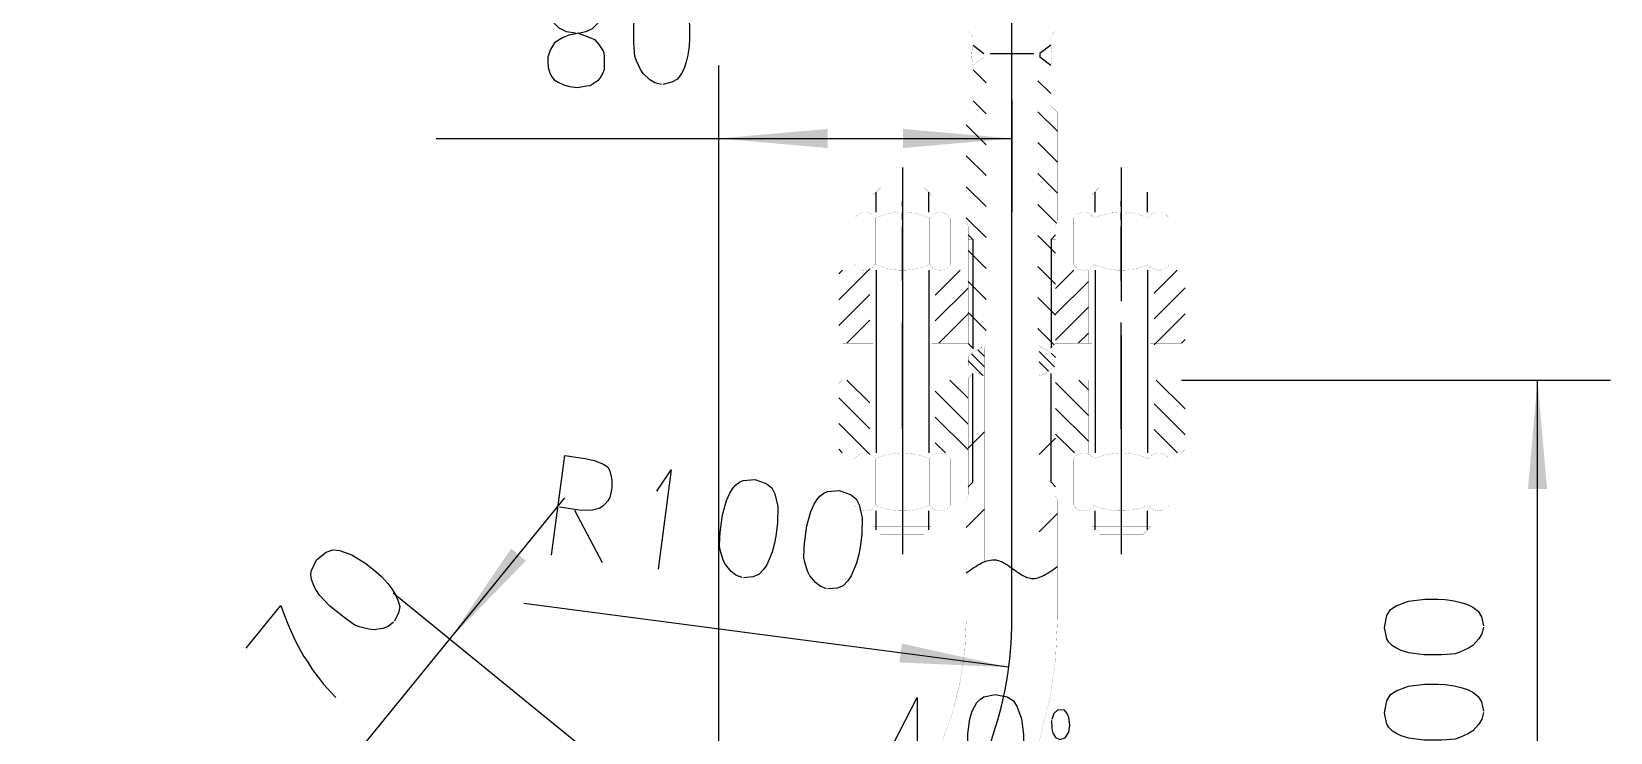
# Model space of a CAD drawing. Extents: x 0 to 8410, y 0 to 11890.
# Drawn here: x 4913.2 to 5346.2, y 2903.4 to 3095.5 of the extents above; entities that cross this region are included whole.
import ezdxf

# ---------------------------------------------------------------- set-up
doc = ezdxf.new("R2010")
doc.units = 0
doc.header["$MEASUREMENT"] = 0
doc.linetypes.add('中心线', pattern=[20.6, 15, -1.8, 2, -1.8])
for name, color, linetype in [('6', 7, 'Continuous'), ('7', 7, 'Continuous'), ('8', 7, 'Continuous'), ('9', 7, 'Continuous')]:
    doc.layers.add(name, color=color, linetype=linetype)

# ---------------------------------------------------------------- blocks, each defined once
blk = doc.blocks.new('BLKENT70')
at = {"layer": '6', "color": 1, "linetype": 'Continuous'}
for p, q in [((5228.54, 3000), (5346.2, 3000)), ((5326.2, 2800), (5326.2, 3000)), ((5307.08, 2800), (5346.2, 2800))]:
    blk.add_line(p, q, dxfattribs=at)
at = {"layer": '6', "color": 2, "linetype": 'Continuous'}
for p, q in [((5284.9, 2935.43), (5285.88, 2937.07)), ((5285.88, 2937.07), (5287.42, 2938.08)), ((5287.42, 2938.08), (5290.78, 2939.36)), ((5290.78, 2939.36), (5295.26, 2939.91)), ((5295.26, 2939.91), (5298.9, 2939.91)), ((5298.9, 2939.91), (5300.86, 2939.82)), ((5300.86, 2939.82), (5303.38, 2939.45)), ((5303.38, 2939.45), (5305.2, 2939)), ((5305.2, 2939), (5307.02, 2938.45)), ((5307.02, 2938.45), (5308.42, 2937.71)), ((5308.42, 2937.71), (5309.96, 2936.62)), ((5309.96, 2936.62), (5310.8, 2935.06)), ((5284.2, 2932.13), (5284.9, 2935.43)), ((5284.9, 2929.02), (5284.2, 2932.13)), ((5310.8, 2935.06), (5311.36, 2932.59)), ((5311.36, 2932.22), (5310.94, 2930.39)), ((5285.46, 2928.11), (5284.9, 2929.02)), ((5286.44, 2927.1), (5285.46, 2928.11)), ((5310.1, 2929.02), (5308.42, 2927.19)), ((5310.94, 2930.39), (5310.1, 2929.02)), ((5287.56, 2926.46), (5286.44, 2927.1)), ((5288.82, 2925.82), (5287.56, 2926.46)), ((5290.92, 2925.18), (5288.82, 2925.82)), ((5294.98, 2924.63), (5290.92, 2925.18)), ((5299.88, 2924.63), (5294.98, 2924.63)), ((5301.28, 2924.72), (5299.88, 2924.63)), ((5303.66, 2924.9), (5301.28, 2924.72)), ((5304.92, 2925.36), (5303.66, 2924.9)), ((5307.3, 2926.46), (5304.92, 2925.36)), ((5308.42, 2927.19), (5307.3, 2926.46)), ((5285.88, 2913.74), (5287.42, 2914.75)), ((5287.42, 2914.75), (5290.78, 2916.03)), ((5290.78, 2916.03), (5295.26, 2916.58)), ((5295.26, 2916.58), (5298.9, 2916.58)), ((5298.9, 2916.58), (5300.86, 2916.49)), ((5300.86, 2916.49), (5303.38, 2916.12)), ((5303.38, 2916.12), (5305.2, 2915.66)), ((5305.2, 2915.66), (5307.02, 2915.11)), ((5307.02, 2915.11), (5308.42, 2914.38)), ((5308.42, 2914.38), (5309.96, 2913.28)), ((5284.2, 2908.8), (5284.9, 2912.09)), ((5284.9, 2912.09), (5285.88, 2913.74)), ((5309.96, 2913.28), (5310.8, 2911.73)), ((5310.8, 2911.73), (5311.36, 2909.26)), ((5284.9, 2905.69), (5284.2, 2908.8)), ((5285.46, 2904.77), (5284.9, 2905.69)), ((5310.1, 2905.69), (5308.42, 2903.86)), ((5310.94, 2907.06), (5310.1, 2905.69)), ((5311.36, 2908.89), (5310.94, 2907.06)), ((5286.44, 2903.77), (5285.46, 2904.77)), ((5287.56, 2903.13), (5286.44, 2903.77)), ((5288.82, 2902.49), (5287.56, 2903.13)), ((5290.92, 2901.85), (5288.82, 2902.49)), ((5294.98, 2901.3), (5290.92, 2901.85)), ((5299.88, 2901.3), (5294.98, 2901.3)), ((5301.28, 2901.39), (5299.88, 2901.3)), ((5303.66, 2901.57), (5301.28, 2901.39)), ((5304.92, 2902.03), (5303.66, 2901.57)), ((5307.3, 2903.13), (5304.92, 2902.03)), ((5308.42, 2903.86), (5307.3, 2903.13)), ((5288.68, 2892.51), (5291.76, 2893.15)), ((5291.76, 2893.15), (5293.44, 2892.97)), ((5293.44, 2892.97), (5295.4, 2892.6)), ((5311.5, 2878.05), (5311.5, 2893.15)), ((5284.48, 2885.19), (5284.9, 2888.3)), ((5284.9, 2888.3), (5285.46, 2889.95)), ((5285.46, 2889.95), (5286.44, 2891.14)), ((5286.44, 2891.14), (5287.56, 2891.96)), ((5287.56, 2891.96), (5288.68, 2892.51)), ((5295.4, 2892.6), (5297.22, 2891.51)), ((5297.22, 2891.51), (5298.2, 2890.5)), ((5298.2, 2890.5), (5301.28, 2887.02)), ((5285.04, 2882.54), (5284.48, 2885.19)), ((5301.28, 2887.02), (5304.64, 2883.36)), ((5286.86, 2880.43), (5285.04, 2882.54)), ((5289.24, 2878.97), (5286.86, 2880.43)), ((5304.64, 2883.36), (5307.16, 2880.89)), ((5307.16, 2880.89), (5308.98, 2879.52)), ((5293.02, 2878.05), (5289.24, 2878.97)), ((5308.98, 2879.52), (5311.5, 2878.05))]:
    blk.add_line(p, q, dxfattribs=at)
at = {"layer": '6', "color": 1, "linetype": 'Continuous'}
for points in [[(5326.2, 3000), (5328.82, 2970.12), (5323.59, 2970.12)], [(5326.2, 2800), (5323.59, 2829.89), (5328.82, 2829.89)]]:
    blk.add_solid(points, dxfattribs=at)
blk = doc.blocks.new('BLKENT71')
at = {"layer": '6', "color": 2, "linetype": 'Continuous'}
for p, q in [((5055.8, 2951.98), (5059.39, 2979.32)), ((5059.39, 2979.32), (5065, 2978.44)), ((5065, 2978.44), (5067.43, 2977.98)), ((5067.43, 2977.98), (5070.06, 2976.93)), ((5070.06, 2976.93), (5071.24, 2976.07)), ((5071.24, 2976.07), (5071.69, 2975.31)), ((5071.69, 2975.31), (5072.07, 2973.99)), ((5084.68, 2969.51), (5088.59, 2975.35)), ((5088.59, 2975.35), (5085.02, 2948.14)), ((5072.07, 2973.99), (5072.35, 2972.54)), ((5072.35, 2972.54), (5072.34, 2970.42)), ((5105.44, 2970.17), (5106.22, 2971.2)), ((5106.22, 2971.2), (5107.35, 2972.04)), ((5107.35, 2972.04), (5108.33, 2972.48)), ((5108.33, 2972.48), (5111.5, 2972.76)), ((5111.5, 2972.76), (5114.68, 2971.64)), ((5114.68, 2971.64), (5116.19, 2970.46)), ((5071.24, 2966.89), (5070.47, 2966.01)), ((5071.73, 2967.82), (5071.24, 2966.89)), ((5072.07, 2969.04), (5071.73, 2967.82)), ((5072.34, 2970.42), (5072.07, 2969.04)), ((5102.66, 2963.05), (5103.74, 2967.01)), ((5103.74, 2967.01), (5104.64, 2969.01)), ((5104.64, 2969.01), (5105.44, 2970.17)), ((5116.19, 2970.46), (5116.98, 2968.8)), ((5116.98, 2968.8), (5117.82, 2965.3)), ((5127.78, 2965.97), (5128.58, 2967.14)), ((5128.58, 2967.14), (5129.36, 2968.16)), ((5129.36, 2968.16), (5130.48, 2969)), ((5130.48, 2969), (5131.46, 2969.44)), ((5131.46, 2969.44), (5134.64, 2969.73)), ((5134.64, 2969.73), (5137.81, 2968.61)), ((5137.81, 2968.61), (5139.32, 2967.42)), ((5139.32, 2967.42), (5140.12, 2965.76)), ((5063.87, 2964.19), (5057.99, 2965.1)), ((5062.12, 2964.28), (5069.67, 2950.01)), ((5067.02, 2964.34), (5063.87, 2964.19)), ((5067.41, 2964.43), (5067.02, 2964.34)), ((5068.84, 2964.81), (5067.41, 2964.43)), ((5069.84, 2965.38), (5068.84, 2964.81)), ((5070.47, 2966.01), (5069.84, 2965.38)), ((5102.03, 2958.19), (5102.66, 2963.05)), ((5117.82, 2965.3), (5117.78, 2960.79)), ((5125.8, 2960.02), (5126.87, 2963.97)), ((5126.87, 2963.97), (5127.78, 2965.97)), ((5140.12, 2965.76), (5140.95, 2962.26)), ((5140.95, 2962.26), (5140.91, 2957.75)), ((5101.93, 2956.79), (5102.03, 2958.19)), ((5117.78, 2960.79), (5117.3, 2957.18)), ((5125.16, 2955.16), (5125.8, 2960.02)), ((5140.91, 2957.75), (5140.44, 2954.14)), ((5101.81, 2954.41), (5101.93, 2956.79)), ((5102.1, 2953.1), (5101.81, 2954.41)), ((5116.96, 2955.25), (5116.27, 2952.8)), ((5117.3, 2957.18), (5116.96, 2955.25)), ((5124.94, 2951.37), (5125.07, 2953.76)), ((5125.07, 2953.76), (5125.16, 2955.16)), ((5140.44, 2954.14), (5140.09, 2952.21)), ((5102.87, 2950.6), (5102.1, 2953.1)), ((5103.45, 2949.39), (5102.87, 2950.6)), ((5105.05, 2947.49), (5103.45, 2949.39)), ((5114.8, 2949.32), (5113.89, 2948.02)), ((5115.58, 2951.05), (5114.8, 2949.32)), ((5116.27, 2952.8), (5115.58, 2951.05)), ((5125.23, 2950.07), (5124.94, 2951.37)), ((5126.01, 2947.56), (5125.23, 2950.07)), ((5139.4, 2949.76), (5138.71, 2948.01)), ((5140.09, 2952.21), (5139.4, 2949.76)), ((5106.3, 2946.48), (5105.05, 2947.49)), ((5108.06, 2945.82), (5106.3, 2946.48)), ((5110.95, 2946.01), (5108.42, 2945.78)), ((5112.6, 2946.64), (5110.95, 2946.01)), ((5113.89, 2948.02), (5112.6, 2946.64)), ((5126.59, 2946.36), (5126.01, 2947.56)), ((5128.19, 2944.45), (5126.59, 2946.36)), ((5137.02, 2944.99), (5135.73, 2943.6)), ((5137.93, 2946.28), (5137.02, 2944.99)), ((5138.71, 2948.01), (5137.93, 2946.28)), ((5129.44, 2943.44), (5128.19, 2944.45)), ((5131.2, 2942.79), (5129.44, 2943.44)), ((5134.08, 2942.97), (5131.56, 2942.74)), ((5135.73, 2943.6), (5134.08, 2942.97))]:
    blk.add_line(p, q, dxfattribs=at)
at = {"layer": '6', "color": 1, "linetype": 'Continuous'}
blk.add_line((5181.19, 2921.26), (5048.16, 2938.72), dxfattribs=at)
blk.add_solid([(5181.19, 2921.26), (5151.21, 2922.56), (5151.89, 2927.74)], dxfattribs=at)
blk = doc.blocks.new('BLKENT72')
at = {"layer": '6', "color": 1, "linetype": 'Continuous'}
blk.add_line((5101.62, 2851.27), (5101.62, 2918.53), dxfattribs=at)
at = {"layer": '6', "color": 2, "linetype": 'Continuous'}
for p, q in [((5145.78, 2893.08), (5156.03, 2912.96)), ((5156.03, 2912.96), (5156.03, 2885.8)), ((5171.12, 2909.18), (5171.77, 2910.44)), ((5171.77, 2910.44), (5172.41, 2911.56)), ((5172.41, 2911.56), (5173.41, 2912.54)), ((5173.41, 2912.54), (5174.33, 2913.1)), ((5174.33, 2913.1), (5177.44, 2913.8)), ((5177.44, 2913.8), (5180.73, 2913.1)), ((5180.73, 2913.1), (5182.38, 2912.12)), ((5182.38, 2912.12), (5183.39, 2910.58)), ((5183.39, 2910.58), (5184.67, 2907.22)), ((5169.93, 2903.02), (5170.48, 2907.08)), ((5170.48, 2907.08), (5171.12, 2909.18)), ((5184.67, 2907.22), (5185.22, 2902.74)), ((5192.9, 2906.66), (5192.99, 2904.56)), ((5193.54, 2908.62), (5192.99, 2906.94)), ((5194.64, 2909.6), (5193.54, 2908.62)), ((5196.47, 2909.46), (5194.64, 2909.6)), ((5197.2, 2908.62), (5196.47, 2909.46)), ((5197.66, 2907.5), (5197.2, 2908.62)), ((5197.93, 2905.4), (5197.66, 2907.5)), ((5169.93, 2898.12), (5169.93, 2903.02)), ((5185.22, 2902.74), (5185.22, 2899.1)), ((5192.99, 2904.56), (5193.18, 2903.44)), ((5193.18, 2903.44), (5193.45, 2902.88)), ((5193.45, 2902.88), (5194, 2902.04)), ((5194, 2902.04), (5195.19, 2901.48)), ((5195.19, 2901.48), (5196.65, 2901.9)), ((5196.65, 2901.9), (5197.66, 2903.44)), ((5197.66, 2903.44), (5197.93, 2905.4)), ((5170.03, 2896.72), (5169.93, 2898.12)), ((5185.12, 2897.14), (5184.76, 2894.62)), ((5185.22, 2899.1), (5185.12, 2897.14)), ((5163.07, 2893.08), (5145.78, 2893.08)), ((5170.21, 2894.34), (5170.03, 2896.72)), ((5170.67, 2893.08), (5170.21, 2894.34)), ((5171.77, 2890.7), (5170.67, 2893.08)), ((5184.3, 2892.8), (5183.75, 2890.98)), ((5184.76, 2894.62), (5184.3, 2892.8)), ((5172.5, 2889.58), (5171.77, 2890.7)), ((5174.33, 2887.9), (5172.5, 2889.58)), ((5183.02, 2889.58), (5181.92, 2888.04)), ((5183.75, 2890.98), (5183.02, 2889.58)), ((5175.7, 2887.06), (5174.33, 2887.9)), ((5177.53, 2886.64), (5175.7, 2887.06)), ((5180.37, 2887.2), (5177.9, 2886.64)), ((5181.92, 2888.04), (5180.37, 2887.2))]:
    blk.add_line(p, q, dxfattribs=at)
at = {"layer": '6', "color": 1, "linetype": 'Continuous'}
blk.add_arc((5086.85, 2758.46), 130.91, 35.4278, 105.405, dxfattribs=at)
for points in [[(5101.62, 2888.53), (5071.73, 2885.92), (5071.73, 2891.15)], [(5157.55, 2868.63), (5182.37, 2851.79), (5179.07, 2847.73)]]:
    blk.add_solid(points, dxfattribs=at)
blk = doc.blocks.new('BLKENT121')
at = {"layer": '6', "color": 1, "linetype": 'Continuous'}
for p, q in [((4962.55, 2848.81), (5059.43, 2967.73)), ((5105.89, 2865.39), (5012.34, 2941.6)), ((5032.46, 2856.35), (4978.63, 2900.21))]:
    blk.add_line(p, q, dxfattribs=at)
at = {"layer": '6', "color": 2, "linetype": 'Continuous'}
for p, q in [((4993.98, 2952.77), (4995.78, 2953.43)), ((4995.78, 2953.43), (4997.61, 2953.24)), ((4989.93, 2947.81), (4991.35, 2950.66)), ((4991.35, 2950.66), (4993.98, 2952.77)), ((4997.61, 2953.24), (5001.02, 2952.11)), ((5001.02, 2952.11), (5004.84, 2949.71)), ((5004.84, 2949.71), (5007.66, 2947.41)), ((4989.79, 2946.75), (4989.93, 2947.81)), ((4989.91, 2945.35), (4989.79, 2946.75)), ((4990.37, 2944.14), (4989.91, 2945.35)), ((5007.66, 2947.41), (5009.12, 2946.1)), ((5009.12, 2946.1), (5010.85, 2944.22)), ((4990.95, 2942.85), (4990.37, 2944.14)), ((4992.17, 2941.03), (4990.95, 2942.85)), ((4994.97, 2938.04), (4992.17, 2941.03)), ((5010.85, 2944.22), (5011.97, 2942.72)), ((5011.97, 2942.72), (5013.03, 2941.14)), ((5013.03, 2941.14), (5013.66, 2939.69)), ((4972.04, 2926.51), (4981.57, 2938.21)), ((4981.57, 2938.21), (4982.39, 2935.89)), ((4998.77, 2934.94), (4994.97, 2938.04)), ((5013.83, 2936.13), (5012.7, 2933.86)), ((5013.66, 2939.69), (5014.16, 2937.87)), ((5014.16, 2937.87), (5013.83, 2936.13)), ((4982.39, 2935.89), (4983.58, 2932.92)), ((4983.58, 2932.92), (4985.45, 2928.56)), ((4999.91, 2934.13), (4998.77, 2934.94)), ((5001.87, 2932.77), (4999.91, 2934.13)), ((5003.14, 2932.33), (5001.87, 2932.77)), ((5005.68, 2931.67), (5003.14, 2932.33)), ((5007.01, 2931.53), (5005.68, 2931.67)), ((5009.47, 2931.89), (5007.01, 2931.53)), ((5010.99, 2932.43), (5009.47, 2931.89)), ((5012.47, 2933.58), (5010.99, 2932.43)), ((4985.45, 2928.56), (4987.08, 2925.47)), ((4987.08, 2925.47), (4987.82, 2924.16)), ((4987.82, 2924.16), (4988.94, 2922.65)), ((4988.94, 2922.65), (4990.26, 2920.51)), ((4990.26, 2920.51), (4991.76, 2918.58)), ((4991.76, 2918.58), (4993.26, 2916.65)), ((4993.26, 2916.65), (4996.6, 2912.99))]:
    blk.add_line(p, q, dxfattribs=at)
at = {"layer": '6', "color": 1, "linetype": 'Continuous'}
for points in [[(5027.85, 2928.97), (5044.7, 2953.79), (5048.75, 2950.49)], [(4994.13, 2887.58), (4977.29, 2862.75), (4973.23, 2866.06)]]:
    blk.add_solid(points, dxfattribs=at)
blk = doc.blocks.new('BLKENT131')
at = {"layer": '6', "color": 2, "linetype": 'Continuous'}
for p, q in [((5056.09, 3104.58), (5057.37, 3106.26)), ((5057.37, 3106.26), (5059.02, 3107.38)), ((5059.02, 3107.38), (5061.58, 3108.08)), ((5061.58, 3108.08), (5064.33, 3107.94)), ((5064.33, 3107.94), (5066.61, 3107.38)), ((5066.61, 3107.38), (5067.71, 3106.68)), ((5067.71, 3106.68), (5068.72, 3105.42)), ((5068.72, 3105.42), (5069.18, 3104.44)), ((5079.52, 3103.6), (5080.16, 3104.86)), ((5080.16, 3104.86), (5080.8, 3105.98)), ((5080.8, 3105.98), (5081.8, 3106.96)), ((5081.8, 3106.96), (5082.72, 3107.52)), ((5082.72, 3107.52), (5085.83, 3108.22)), ((5085.83, 3108.22), (5089.12, 3107.52)), ((5089.12, 3107.52), (5090.77, 3106.54)), ((5090.77, 3106.54), (5091.78, 3105)), ((5091.78, 3105), (5093.06, 3101.64)), ((5055.63, 3102.76), (5056.09, 3104.58)), ((5055.63, 3101.78), (5055.63, 3102.76)), ((5055.82, 3099.54), (5055.63, 3101.78)), ((5069.18, 3104.44), (5069.45, 3101.5)), ((5069.45, 3101.5), (5069.18, 3099.54)), ((5078.33, 3097.44), (5078.88, 3101.5)), ((5078.88, 3101.5), (5079.52, 3103.6)), ((5093.06, 3101.64), (5093.61, 3097.16)), ((5056.55, 3097.72), (5055.82, 3099.54)), ((5057.83, 3096.46), (5056.55, 3097.72)), ((5059.93, 3095.48), (5057.83, 3096.46)), ((5066.89, 3096.32), (5065.15, 3095.48)), ((5068.35, 3097.72), (5066.89, 3096.32)), ((5069.18, 3099.54), (5068.35, 3097.72)), ((5078.33, 3092.54), (5078.33, 3097.44)), ((5093.61, 3097.16), (5093.61, 3093.52)), ((5056.55, 3092.4), (5055.54, 3090.58)), ((5057.83, 3093.24), (5056.55, 3092.4)), ((5058.75, 3093.8), (5057.83, 3093.24)), ((5060.48, 3094.5), (5058.75, 3093.8)), ((5062.31, 3095.06), (5059.93, 3095.48)), ((5063.87, 3095.2), (5060.48, 3094.5)), ((5066.07, 3093.94), (5062.95, 3095.06)), ((5065.15, 3095.48), (5063.87, 3095.2)), ((5067.71, 3093.24), (5066.07, 3093.94)), ((5068.81, 3091.98), (5067.71, 3093.24)), ((5070.09, 3090.02), (5068.81, 3091.98)), ((5078.42, 3091.14), (5078.33, 3092.54)), ((5093.61, 3093.52), (5093.52, 3091.56)), ((5055.09, 3089.6), (5054.81, 3088.48)), ((5054.81, 3088.48), (5054.81, 3087.22)), ((5055.54, 3090.58), (5055.09, 3089.6)), ((5070.27, 3088.76), (5070.09, 3090.02)), ((5070.27, 3086.94), (5070.27, 3088.76)), ((5078.6, 3088.76), (5078.42, 3091.14)), ((5079.06, 3087.5), (5078.6, 3088.76)), ((5080.16, 3085.12), (5079.06, 3087.5)), ((5093.15, 3089.04), (5092.69, 3087.22)), ((5093.52, 3091.56), (5093.15, 3089.04)), ((5054.81, 3087.22), (5054.9, 3085.68)), ((5054.9, 3085.68), (5055.27, 3084.14)), ((5055.27, 3084.14), (5055.82, 3083.16)), ((5055.82, 3083.16), (5056.46, 3082.32)), ((5069.09, 3082.74), (5069.73, 3083.86)), ((5069.73, 3083.86), (5070.27, 3085.26)), ((5070.27, 3085.26), (5070.27, 3086.94)), ((5080.89, 3084), (5080.16, 3085.12)), ((5082.72, 3082.32), (5080.89, 3084)), ((5091.41, 3084), (5090.31, 3082.46)), ((5092.14, 3085.4), (5091.41, 3084)), ((5092.69, 3087.22), (5092.14, 3085.4)), ((5056.46, 3082.32), (5057.56, 3081.62)), ((5057.56, 3081.62), (5059.11, 3080.92)), ((5059.11, 3080.92), (5060.67, 3080.5)), ((5060.67, 3080.5), (5062.77, 3080.22)), ((5062.77, 3080.22), (5065.33, 3080.64)), ((5065.33, 3080.64), (5066.34, 3080.78)), ((5066.34, 3080.78), (5067.71, 3081.62)), ((5067.71, 3081.62), (5068.63, 3082.18)), ((5068.63, 3082.18), (5069.09, 3082.74)), ((5084.09, 3081.48), (5082.72, 3082.32)), ((5085.92, 3081.06), (5084.09, 3081.48)), ((5088.76, 3081.62), (5086.29, 3081.06)), ((5090.31, 3082.46), (5088.76, 3081.62))]:
    blk.add_line(p, q, dxfattribs=at)
at = {"layer": '6', "color": 1, "linetype": 'Continuous'}
for p, q in [((5101.62, 2851.27), (5101.62, 3086.22)), ((5182.04, 3076.69), (5182.04, 3046.22)), ((5024.12, 3066.22), (5182.04, 3066.22))]:
    blk.add_line(p, q, dxfattribs=at)
for points in [[(5101.62, 3066.22), (5131.5, 3068.83), (5131.5, 3063.6)], [(5182.04, 3066.22), (5152.15, 3063.6), (5152.15, 3068.83)]]:
    blk.add_solid(points, dxfattribs=at)
blk = doc.blocks.new('BLKENT462')
at = {"layer": '7', "color": 1, "linetype": 'Continuous'}
for p, q in [((5143.04, 2993.71), (5136.75, 3000)), ((5170.04, 2987.93), (5161.04, 2996.93)), ((5170.04, 2995), (5165.03, 3000)), ((5203.04, 2990.28), (5194.04, 2999.28)), ((5203.04, 2997.35), (5200.39, 3000)), ((5229.54, 2992.07), (5221.6, 3000)), ((5143.04, 2986.64), (5134.54, 2995.14)), ((5229.54, 2985), (5221.04, 2993.5)), ((5143.04, 2979.57), (5134.54, 2988.07)), ((5170.04, 2980.86), (5161.04, 2989.86)), ((5203.04, 2983.21), (5194.04, 2992.21)), ((5199.17, 2980), (5194.04, 2985.14)), ((5227.46, 2980), (5221.04, 2986.43)), ((5135.53, 2980), (5134.54, 2981)), ((5163.82, 2980), (5161.04, 2982.79))]:
    blk.add_line(p, q, dxfattribs=at)
blk = doc.blocks.new('BLKENT463')
at = {"layer": '7', "color": 1, "linetype": 'Continuous'}
for p, q in [((5194.04, 3025.08), (5199.04, 3030.09)), ((5194.04, 3018.01), (5203.04, 3027.01)), ((5221.04, 3023.8), (5227.33, 3030.09)), ((5221.04, 3016.73), (5229.54, 3025.23)), ((5194.04, 3010.94), (5203.04, 3019.94)), ((5221.04, 3009.66), (5229.54, 3018.16)), ((5200.26, 3010.09), (5203.04, 3012.87)), ((5228.54, 3010.09), (5229.54, 3011.09))]:
    blk.add_line(p, q, dxfattribs=at)
blk = doc.blocks.new('BLKENT464')
at = {"layer": '7', "color": 1, "linetype": 'Continuous'}
for p, q in [((5134.54, 3022.02), (5143.04, 3030.52)), ((5134.54, 3029.09), (5135.54, 3030.09)), ((5134.54, 3014.95), (5143.04, 3023.45)), ((5136.75, 3010.09), (5143.04, 3016.37))]:
    blk.add_line(p, q, dxfattribs=at)
blk = doc.blocks.new('BLKENT465')
at = {"layer": '7', "color": 1, "linetype": 'Continuous'}
for p, q in [((5161.04, 3023.29), (5167.84, 3030.09)), ((5161.04, 3016.21), (5170.04, 3025.21)), ((5161.98, 3010.09), (5170.04, 3018.14))]:
    blk.add_line(p, q, dxfattribs=at)
blk = doc.blocks.new('BLKENT466')
at = {"layer": '7', "color": 1, "linetype": 'Continuous'}
for p, q in [((5193.75, 3003.63), (5189.54, 3007.84)), ((5194.04, 3006.17), (5192.83, 3007.38)), ((5192.11, 3002.44), (5189.54, 3005.02))]:
    blk.add_line(p, q, dxfattribs=at)
blk = doc.blocks.new('BLKENT467')
at = {"layer": '7', "color": 1, "linetype": 'Continuous'}
for p, q in [((5174.08, 3001.25), (5170.04, 3005.3)), ((5174.54, 3003.62), (5170.98, 3007.18)), ((5174.54, 3006.45), (5172.68, 3008.31))]:
    blk.add_line(p, q, dxfattribs=at)
blk = doc.blocks.new('BLKENT468')
at = {"layer": '7', "color": 1, "linetype": 'Continuous'}
for p, q in [((5170.04, 2981.29), (5174.54, 2985.79)), ((5189.54, 2979.58), (5194.04, 2984.08)), ((5169.54, 2959.58), (5174.54, 2964.58)), ((5189.54, 2958.36), (5194.54, 2963.37))]:
    blk.add_line(p, q, dxfattribs=at)
blk = doc.blocks.new('BLKENT469')
at = {"layer": '7', "color": 1, "linetype": 'Continuous'}
for p, q in [((5192.69, 3078.54), (5189.18, 3082.04)), ((5194.54, 3068.2), (5189.18, 3073.55)), ((5194.54, 3059.72), (5189.18, 3065.07)), ((5194.54, 3051.23), (5189.18, 3056.58)), ((5194.26, 3043.02), (5189.18, 3048.1)), ((5194.04, 3034.76), (5189.18, 3039.61)), ((5194.04, 3026.27), (5189.18, 3031.13)), ((5194.04, 3017.79), (5189.18, 3022.64)), ((5193.67, 3009.67), (5189.18, 3014.16))]:
    blk.add_line(p, q, dxfattribs=at)
blk = doc.blocks.new('BLKENT470')
at = {"layer": '7', "color": 1, "linetype": 'Continuous'}
for p, q in [((5174.95, 3081.49), (5171.39, 3085.05)), ((5174.95, 3073.01), (5171.38, 3076.57)), ((5174.95, 3064.52), (5169.54, 3069.93)), ((5174.95, 3056.04), (5169.54, 3061.44)), ((5174.95, 3047.55), (5169.54, 3052.96)), ((5174.95, 3039.07), (5169.54, 3044.47)), ((5174.95, 3030.58), (5170.04, 3035.49)), ((5174.95, 3022.1), (5170.04, 3027)), ((5174.95, 3013.61), (5170.04, 3018.52)), ((5171.54, 3008.53), (5170.04, 3010.03))]:
    blk.add_line(p, q, dxfattribs=at)
blk = doc.blocks.new('BLKENT738')
at = {"layer": '8', "color": 1, "linetype": 'Continuous'}
blk.add_line((5082.04, 3179.54), (4785.44, 3093.3), dxfattribs=at)
at = {"layer": '8', "color": 2, "linetype": 'Continuous'}
for p, q in [((4696.89, 3146.74), (4700.5, 3149.86)), ((4700.5, 3149.86), (4705.05, 3150.82)), ((4705.05, 3150.82), (4710.38, 3150.1)), ((4710.38, 3150.1), (4713.21, 3149.14)), ((4713.21, 3149.14), (4715.25, 3147.46)), ((4736.74, 3147.94), (4739.56, 3149.86)), ((4739.56, 3149.86), (4743.95, 3151.06)), ((4743.95, 3151.06), (4748.66, 3150.82)), ((4748.66, 3150.82), (4752.58, 3149.86)), ((4752.58, 3149.86), (4754.46, 3148.66)), ((4754.46, 3148.66), (4756.19, 3146.5)), ((4694.38, 3142.66), (4696.89, 3146.74)), ((4715.25, 3147.46), (4716.66, 3145.54)), ((4716.66, 3145.54), (4717.6, 3143.62)), ((4733.76, 3141.94), (4734.54, 3145.06)), ((4734.54, 3145.06), (4736.74, 3147.94)), ((4756.19, 3146.5), (4756.97, 3144.82)), ((4756.97, 3144.82), (4757.44, 3139.78)), ((4692.81, 3136.18), (4694.38, 3142.66)), ((4717.6, 3143.62), (4718.7, 3138.34)), ((4733.76, 3140.26), (4733.76, 3141.94)), ((4734.07, 3136.42), (4733.76, 3140.26)), ((4757.44, 3139.78), (4756.97, 3136.42)), ((4718.38, 3135.46), (4717.76, 3132.1)), ((4718.7, 3138.34), (4718.38, 3135.46)), ((4735.32, 3133.3), (4734.07, 3136.42)), ((4756.97, 3136.42), (4755.56, 3133.3)), ((4717.76, 3132.1), (4715.87, 3128.98)), ((4737.52, 3131.14), (4735.32, 3133.3)), ((4741.13, 3129.46), (4737.52, 3131.14)), ((4753.05, 3130.9), (4750.07, 3129.46)), ((4755.56, 3133.3), (4753.05, 3130.9)), ((4714.15, 3127.3), (4708.19, 3122.02)), ((4715.87, 3128.98), (4714.15, 3127.3)), ((4739.09, 3126.58), (4737.52, 3125.62)), ((4742.07, 3127.78), (4739.09, 3126.58)), ((4745.21, 3128.74), (4741.13, 3129.46)), ((4747.87, 3128.98), (4742.07, 3127.78)), ((4751.64, 3126.82), (4746.31, 3128.74)), ((4750.07, 3129.46), (4747.87, 3128.98)), ((4754.46, 3125.62), (4751.64, 3126.82)), ((4735.32, 3124.18), (4733.6, 3121.06)), ((4737.52, 3125.62), (4735.32, 3124.18)), ((4756.34, 3123.46), (4754.46, 3125.62)), ((4758.54, 3120.1), (4756.34, 3123.46)), ((4708.19, 3122.02), (4701.91, 3116.26)), ((4732.81, 3119.38), (4732.34, 3117.46)), ((4733.6, 3121.06), (4732.81, 3119.38)), ((4758.85, 3117.94), (4758.54, 3120.1)), ((4758.85, 3114.82), (4758.85, 3117.94)), ((4701.91, 3116.26), (4697.68, 3111.94)), ((4732.34, 3117.46), (4732.34, 3115.3)), ((4732.34, 3115.3), (4732.5, 3112.66)), ((4758.85, 3111.94), (4758.85, 3114.82)), ((4697.68, 3111.94), (4695.32, 3108.82)), ((4732.5, 3112.66), (4733.13, 3110.02)), ((4733.13, 3110.02), (4734.07, 3108.34)), ((4756.82, 3107.62), (4757.91, 3109.54)), ((4757.91, 3109.54), (4758.85, 3111.94)), ((4695.32, 3108.82), (4692.81, 3104.5)), ((4734.07, 3108.34), (4735.17, 3106.9)), ((4735.17, 3106.9), (4737.05, 3105.7)), ((4737.05, 3105.7), (4739.72, 3104.5)), ((4752.11, 3104.26), (4754.46, 3105.7)), ((4754.46, 3105.7), (4756.03, 3106.66)), ((4756.03, 3106.66), (4756.82, 3107.62)), ((4692.81, 3104.5), (4718.7, 3104.5)), ((4739.72, 3104.5), (4742.38, 3103.78)), ((4742.38, 3103.78), (4745.99, 3103.3)), ((4745.99, 3103.3), (4750.38, 3104.02)), ((4750.38, 3104.02), (4752.11, 3104.26))]:
    blk.add_line(p, q, dxfattribs=at)
at = {"layer": '8', "color": 1, "linetype": 'Continuous', "const_width": 0.03}
blk.add_lwpolyline([(4785.44, 3093.3), (4665.44, 3093.3)], dxfattribs=at)
at = {"layer": '8', "color": 1, "linetype": 'Continuous'}
blk.add_circle((5082.04, 3179.54), 2.5, dxfattribs=at)
blk = doc.blocks.new('BLKENT778')
at = {"layer": '9', "color": 5, "linetype": '中心线'}
blk.add_line((5212.04, 3027.09), (5212.04, 3048.99), dxfattribs=at)
at = {"layer": '9', "color": 7, "linetype": 'Continuous', "const_width": 0.03}
for points in [[(5204.54, 3044.38, 0.577392), (5198.95, 3044.38, -0.1)], [(5219.54, 3044.38, 0.214955), (5204.54, 3044.38, -0.1)], [(5225.12, 3044.38, 0.577455), (5219.54, 3044.38, -0.1)], [(5198.95, 3031.7, 0.577392), (5204.54, 3031.7, -0.1)], [(5204.54, 3031.7, 0.214963), (5219.54, 3031.7, -0.1)], [(5219.54, 3031.7, 0.577455), (5225.12, 3031.7, -0.1)]]:
    blk.add_lwpolyline(points, format="xyb", dxfattribs=at)
for points in [[(5198.95, 3031.7), (5198.95, 3044.38)], [(5222.33, 3045.99), (5201.74, 3045.99)], [(5204.54, 3044.38), (5204.54, 3031.7)], [(5219.54, 3031.7), (5219.54, 3044.38)], [(5225.12, 3031.7), (5225.12, 3044.38)], [(5222.33, 3030.09), (5201.74, 3030.09)]]:
    blk.add_lwpolyline(points, dxfattribs=at)
blk = doc.blocks.new('BLKENT779')
at = {"layer": '9', "color": 5, "linetype": '中心线'}
blk.add_line((5152.04, 3027.09), (5152.04, 3048.99), dxfattribs=at)
at = {"layer": '9', "color": 7, "linetype": 'Continuous', "const_width": 0.03}
for points in [[(5144.54, 3044.38, 0.577392), (5138.95, 3044.38, -0.1)], [(5159.54, 3044.38, 0.214948), (5144.54, 3044.38, -0.1)], [(5165.12, 3044.38, 0.577455), (5159.54, 3044.38, -0.1)], [(5138.95, 3031.7, 0.577392), (5144.54, 3031.7, -0.1)], [(5144.54, 3031.7, 0.21497), (5159.54, 3031.7, -0.1)], [(5159.54, 3031.7, 0.577455), (5165.12, 3031.7, -0.1)]]:
    blk.add_lwpolyline(points, format="xyb", dxfattribs=at)
for points in [[(5138.95, 3031.7), (5138.95, 3044.38)], [(5141.74, 3045.99), (5162.33, 3045.99)], [(5144.54, 3031.7), (5144.54, 3044.38)], [(5159.54, 3044.38), (5159.54, 3031.7)], [(5165.12, 3031.7), (5165.12, 3044.38)], [(5141.74, 3030.09), (5162.33, 3030.09)]]:
    blk.add_lwpolyline(points, dxfattribs=at)
blk = doc.blocks.new('BLKENT780')
at = {"layer": '9', "color": 5, "linetype": '中心线'}
blk.add_line((5152.04, 2983), (5152.04, 2961.1), dxfattribs=at)
at = {"layer": '9', "color": 7, "linetype": 'Continuous', "const_width": 0.03}
for points in [[(5144.54, 2978.39, 0.577392), (5138.95, 2978.39, -0.1)], [(5159.54, 2978.39, 0.214955), (5144.54, 2978.39, -0.1)], [(5165.12, 2978.39, 0.577455), (5159.54, 2978.39, -0.1)], [(5138.95, 2965.72, 0.577392), (5144.54, 2965.72, -0.1)], [(5144.54, 2965.72, 0.214963), (5159.54, 2965.72, -0.1)], [(5159.54, 2965.72, 0.577455), (5165.12, 2965.72, -0.1)]]:
    blk.add_lwpolyline(points, format="xyb", dxfattribs=at)
for points in [[(5162.33, 2980), (5141.74, 2980)], [(5138.95, 2978.39), (5138.95, 2965.72)], [(5144.54, 2965.72), (5144.54, 2978.39)], [(5159.54, 2978.39), (5159.54, 2965.72)], [(5165.12, 2978.39), (5165.12, 2965.72)], [(5162.33, 2964.1), (5141.74, 2964.1)]]:
    blk.add_lwpolyline(points, dxfattribs=at)
blk = doc.blocks.new('BLKENT781')
at = {"layer": '9', "color": 5, "linetype": '中心线'}
blk.add_line((5212.04, 2983), (5212.04, 2961.1), dxfattribs=at)
at = {"layer": '9', "color": 7, "linetype": 'Continuous', "const_width": 0.03}
for points in [[(5204.54, 2978.39, 0.577328), (5198.95, 2978.39, -0.1)], [(5219.54, 2978.39, 0.214955), (5204.54, 2978.39, -0.1)], [(5225.12, 2978.39, 0.577455), (5219.54, 2978.39, -0.1)], [(5198.95, 2965.72, 0.577328), (5204.54, 2965.72, -0.1)], [(5204.54, 2965.72, 0.214963), (5219.54, 2965.72, -0.1)], [(5219.54, 2965.72, 0.577455), (5225.12, 2965.72, -0.1)]]:
    blk.add_lwpolyline(points, format="xyb", dxfattribs=at)
for points in [[(5201.74, 2980), (5222.33, 2980)], [(5198.95, 2978.39), (5198.95, 2965.72)], [(5204.54, 2978.39), (5204.54, 2965.72)], [(5219.54, 2965.72), (5219.54, 2978.39)], [(5225.12, 2978.39), (5225.12, 2965.72)], [(5201.74, 2964.1), (5222.33, 2964.1)]]:
    blk.add_lwpolyline(points, dxfattribs=at)

msp = doc.modelspace()

# ---------------------------------------------------------------- linework, layer by layer
at = {"layer": '6'}
for p, q in [((5182.04, 2934.27), (5182.04, 3326.92)), ((5171.39, 3091.84), (5174.38, 3089.54)), ((5192.69, 3091.84), (5189.69, 3089.54)), ((5176.04, 3089.54), (5188.03, 3089.54)), ((5189.69, 3089.54), (5189.69, 3088.54)), ((5192.69, 3086.23), (5189.69, 3088.54)), ((5152.04, 3058.24), (5152.04, 3044.91)), ((5212.04, 3058.24), (5212.04, 3044.91)), ((5144.84, 3045.99), (5144.84, 3051.54)), ((5152.04, 3050.62), (5152.04, 3021.63)), ((5159.24, 3045.99), (5159.24, 3051.54)), ((5204.84, 3045.99), (5204.84, 3051.54)), ((5212.04, 3050.62), (5212.04, 3021.63)), ((5219.24, 3045.99), (5219.24, 3051.54)), ((5152.04, 3035.72), (5152.04, 3006.73)), ((5171.29, 3038.53), (5170.04, 3039.78)), ((5171.29, 3038.53), (5171.29, 3008.78)), ((5192.79, 3038.53), (5194.04, 3039.78)), ((5192.79, 3038.53), (5192.79, 3008.78)), ((5144.84, 3030.09), (5144.84, 2980)), ((5159.24, 3030.09), (5159.24, 2980)), ((5204.84, 3030.09), (5204.84, 2980)), ((5219.24, 3030.09), (5219.24, 2980)), ((5152.04, 2986.58), (5152.04, 3015.75)), ((5212.04, 2986.58), (5212.04, 3015.75)), ((5152.04, 3012.19), (5152.04, 2963.97)), ((5212.04, 3012.19), (5212.04, 2963.97)), ((5171.29, 2972.01), (5171.29, 3001.75)), ((5192.79, 2972.01), (5192.79, 3001.75)), ((5152.04, 2989.58), (5152.04, 2960.41)), ((5212.04, 2990.58), (5212.04, 2961.41)), ((5171.29, 2972.01), (5170.04, 2970.76)), ((5192.79, 2972.01), (5194.03, 2970.76)), ((5144.84, 2958.94), (5144.84, 2964.1)), ((5152.04, 2964.88), (5152.04, 2952.24)), ((5159.24, 2958.94), (5159.24, 2964.1)), ((5204.84, 2958.94), (5204.84, 2964.1)), ((5212.04, 2964.88), (5212.04, 2952.24)), ((5219.24, 2958.94), (5219.24, 2964.1)), ((5171.6, 2948.59), (5172.12, 2948.92)), ((5172.12, 2948.92), (5172.63, 2949.23)), ((5172.63, 2949.23), (5173.15, 2949.52)), ((5173.15, 2949.52), (5173.66, 2949.79)), ((5173.66, 2949.79), (5174.17, 2950.03)), ((5174.17, 2950.03), (5174.68, 2950.24)), ((5174.68, 2950.24), (5175.19, 2950.41)), ((5175.19, 2950.41), (5175.7, 2950.55)), ((5175.7, 2950.55), (5176.21, 2950.65)), ((5176.21, 2950.65), (5176.71, 2950.7)), ((5176.71, 2950.7), (5177.21, 2950.7)), ((5177.21, 2950.7), (5177.71, 2950.66)), ((5177.71, 2950.66), (5177.87, 2950.63)), ((5177.87, 2950.63), (5177.87, 2950.63)), ((5177.87, 2950.63), (5178.36, 2950.51)), ((5178.36, 2950.51), (5178.86, 2950.35)), ((5178.86, 2950.35), (5179.35, 2950.14)), ((5179.35, 2950.14), (5179.84, 2949.89)), ((5179.84, 2949.89), (5180.33, 2949.61)), ((5180.33, 2949.61), (5180.82, 2949.3)), ((5180.82, 2949.3), (5181.31, 2948.97)), ((5181.31, 2948.97), (5181.79, 2948.63)), ((5169.54, 2947.17), (5170.05, 2947.53)), ((5170.05, 2947.53), (5170.57, 2947.89)), ((5170.57, 2947.89), (5171.09, 2948.25)), ((5171.09, 2948.25), (5171.6, 2948.59)), ((5181.79, 2948.63), (5182.28, 2948.28)), ((5182.28, 2948.28), (5182.77, 2947.93)), ((5182.77, 2947.93), (5183.25, 2947.58)), ((5183.25, 2947.58), (5183.74, 2947.24)), ((5183.74, 2947.24), (5184.22, 2946.92)), ((5184.22, 2946.92), (5184.71, 2946.62)), ((5184.71, 2946.62), (5185.2, 2946.35)), ((5185.2, 2946.35), (5185.68, 2946.11)), ((5185.68, 2946.11), (5186.17, 2945.9)), ((5186.17, 2945.9), (5186.66, 2945.75)), ((5186.66, 2945.75), (5187.16, 2945.64)), ((5187.16, 2945.64), (5187.36, 2945.62)), ((5187.36, 2945.62), (5187.36, 2945.62)), ((5187.36, 2945.62), (5187.86, 2945.59)), ((5187.86, 2945.59), (5188.35, 2945.62)), ((5188.35, 2945.62), (5188.85, 2945.71)), ((5188.85, 2945.71), (5189.35, 2945.83)), ((5189.35, 2945.83), (5189.85, 2946.01)), ((5189.85, 2946.01), (5190.35, 2946.22)), ((5190.35, 2946.22), (5190.86, 2946.46)), ((5190.86, 2946.46), (5191.36, 2946.74)), ((5191.36, 2946.74), (5191.87, 2947.04)), ((5191.87, 2947.04), (5192.37, 2947.37)), ((5192.37, 2947.37), (5192.88, 2947.71)), ((5192.88, 2947.71), (5193.39, 2948.06)), ((5193.39, 2948.06), (5193.89, 2948.43)), ((5193.89, 2948.43), (5194.4, 2948.8)), ((5194.4, 2948.8), (5194.54, 2948.9))]:
    msp.add_line(p, q, dxfattribs=at)
at = {"layer": '6', "const_width": 0.03}
for points in [[(5171.39, 3093.3, 0.276303), (5170.07, 3095.5, -0.1)], [(5171.39, 3091.84, 0.127886), (5171.39, 3086.23, -0.1)], [(5194, 3095.5, 0.27601), (5192.69, 3093.3, -0.1)], [(5192.69, 3086.23, 0.1279), (5192.69, 3091.84, -0.1)], [(5170.04, 3041.89, 0.147478), (5169.54, 3043.55, -0.1)], [(5194.54, 3043.55, 0.147478), (5194.04, 3041.89, -0.1)], [(5173.96, 3009, 0.0636357), (5170.04, 3006.43, -0.1)], [(5174.54, 3008.64, 0.55352), (5173.96, 3009, -0.1)], [(5190.11, 3009, 0.554197), (5189.54, 3008.64, -0.1)], [(5194.04, 3006.43, 0.0636231), (5190.11, 3009, -0.1)], [(5170.04, 3003.88, 0.0636393), (5173.96, 3001.31, -0.1)], [(5173.96, 3001.31, 0.553737), (5174.54, 3001.67, -0.1)], [(5189.54, 3001.67, 0.554634), (5190.11, 3001.31, -0.1)], [(5190.1, 3001.3, 0.0638769), (5194.04, 3003.88, -0.1)], [(5169.54, 2966.99, 0.147478), (5170.04, 2968.65, -0.1)], [(5194.04, 2968.65, 0.147535), (5194.54, 2966.99, -0.1)], [(5149.87, 2879.01, 0.1726), (5169.54, 2934.28, -0.1)], [(5169.26, 2863.22, 0.172573), (5194.54, 2934.27, -0.1)]]:
    msp.add_lwpolyline(points, format="xyb", dxfattribs=at)
for points in [[(5171.39, 3091.84), (5171.39, 3093.3)], [(5192.69, 3091.84), (5171.39, 3091.84)], [(5192.69, 3091.84), (5192.69, 3093.3)], [(5174.38, 3088.54), (5171.39, 3086.23)], [(5174.95, 3088.54), (5174.38, 3088.54)], [(5189.18, 3088.54), (5174.95, 3088.54)], [(5174.95, 3009.48), (5174.95, 3088.54)], [(5189.13, 3088.54), (5189.69, 3088.54)], [(5189.18, 3009.04), (5189.18, 3088.54)], [(5171.39, 3086.23), (5171.39, 3075.2)], [(5192.69, 3086.23), (5192.69, 3075.2)], [(5171.39, 3075.2), (5169.54, 3073.35)], [(5192.69, 3075.2), (5194.54, 3073.35)], [(5169.54, 3043.55), (5169.54, 3073.35)], [(5194.54, 3043.55), (5194.54, 3073.35)], [(5144.04, 3050.74), (5146.04, 3052.74)], [(5160.04, 3050.74), (5144.04, 3050.74)], [(5144.04, 3045.99), (5144.04, 3050.74)], [(5158.04, 3052.74), (5146.04, 3052.74)], [(5160.04, 3050.74), (5158.04, 3052.74)], [(5160.04, 3045.99), (5160.04, 3050.74)], [(5204.04, 3050.74), (5206.04, 3052.74)], [(5204.04, 3050.74), (5220.04, 3050.74)], [(5204.04, 3045.99), (5204.04, 3050.74)], [(5206.04, 3052.74), (5218.04, 3052.74)], [(5220.04, 3050.74), (5218.04, 3052.74)], [(5220.04, 3045.99), (5220.04, 3050.74)], [(5170.04, 3010.03), (5170.04, 3041.89)], [(5194.04, 3010.03), (5194.04, 3041.89)], [(5171.29, 3038.53), (5170.04, 3038.53)], [(5194.04, 3038.53), (5192.79, 3038.53)], [(5134.54, 3029.09), (5135.54, 3030.09)], [(5134.54, 3029.09), (5134.54, 3011.09)], [(5135.54, 3030.09), (5170.04, 3030.09)], [(5143.04, 3030.09), (5143.04, 3010.09)], [(5144.04, 3030.09), (5144.04, 2980)], [(5160.04, 3030.09), (5160.04, 2980)], [(5161.04, 3030.09), (5161.04, 3010.09)], [(5228.54, 3030.09), (5194.04, 3030.09)], [(5203.04, 3030.09), (5203.04, 3010.09)], [(5204.04, 3030.09), (5204.04, 2980)], [(5220.04, 3030.09), (5220.04, 2980)], [(5221.04, 3030.09), (5221.04, 3010.09)], [(5228.54, 3030.09), (5229.54, 3029.09)], [(5229.54, 3011.09), (5229.54, 3029.09)], [(5135.54, 3010.09), (5134.54, 3011.09)], [(5144.04, 3010.09), (5135.54, 3010.09)], [(5169.98, 3010.09), (5160.04, 3010.09)], [(5170.04, 3010.03), (5171.54, 3008.53)], [(5194.04, 3010.03), (5192.54, 3008.53)], [(5204.04, 3010.09), (5194.09, 3010.09)], [(5228.54, 3010.09), (5220.04, 3010.09)], [(5229.54, 3011.09), (5228.54, 3010.09)], [(5170.04, 3003.88), (5170.04, 3006.43)], [(5172.66, 3008.53), (5171.54, 3008.53)], [(5174.95, 3009.48), (5172.66, 3008.53)], [(5174.05, 3009.04), (5190.03, 3009.04)], [(5174.54, 3008.64), (5174.54, 3001.67)], [(5174.95, 3009.48), (5189.18, 3009.48)], [(5189.18, 3009.45), (5191.54, 3008.51)], [(5189.54, 3008.64), (5189.54, 3001.67)], [(5192.54, 3008.53), (5191.41, 3008.53)], [(5194.04, 3003.88), (5194.04, 3006.43)], [(5170.04, 3000.5), (5171.54, 3002)], [(5172.66, 3002), (5171.54, 3002)], [(5172.04, 3002), (5174.54, 3001.09)], [(5189.94, 3001.27), (5174.14, 3001.27)], [(5174.54, 2950.18), (5174.54, 3001.67)], [(5189.54, 3001.09), (5174.54, 3001.09)], [(5192.04, 3002), (5189.54, 3001.09)], [(5189.54, 2945.89), (5189.54, 3001.67)], [(5192.54, 3002), (5191.41, 3002)], [(5194.04, 3000.5), (5192.54, 3002)], [(5134.54, 2999), (5135.54, 3000)], [(5134.54, 2981), (5134.54, 2999)], [(5135.54, 3000), (5144.04, 3000)], [(5143.04, 3000), (5143.04, 2980)], [(5160.04, 3000), (5170.04, 3000)], [(5161.04, 3000), (5161.04, 2980)], [(5170.04, 3000.5), (5170.04, 2968.65)], [(5194.04, 3000.5), (5194.04, 2968.65)], [(5194.04, 3000), (5204.04, 3000)], [(5203.04, 3000), (5203.04, 2980)], [(5220.04, 3000), (5228.54, 3000)], [(5221.04, 3000), (5221.04, 2980)], [(5229.54, 2999), (5228.54, 3000)], [(5229.54, 2999), (5229.54, 2981)], [(5134.54, 2981), (5135.54, 2980)], [(5170.04, 2980), (5135.54, 2980)], [(5228.54, 2980), (5194.04, 2980)], [(5228.54, 2980), (5229.54, 2981)], [(5171.29, 2972.01), (5170.04, 2972.01)], [(5194.04, 2972.01), (5192.79, 2972.01)], [(5169.54, 2966.99), (5169.54, 2934.28)], [(5194.54, 2934.27), (5194.54, 2966.99)], [(5144.04, 2959.74), (5144.04, 2964.1)], [(5160.04, 2959.74), (5160.04, 2964.1)], [(5204.04, 2959.74), (5204.04, 2964.1)], [(5220.04, 2959.74), (5220.04, 2964.1)], [(5160.04, 2959.74), (5144.04, 2959.74)], [(5144.04, 2959.74), (5146.04, 2957.74)], [(5158.04, 2957.74), (5146.04, 2957.74)], [(5160.04, 2959.74), (5158.04, 2957.74)], [(5204.04, 2959.74), (5220.04, 2959.74)], [(5204.04, 2959.74), (5206.04, 2957.74)], [(5206.04, 2957.74), (5218.04, 2957.74)], [(5220.04, 2959.74), (5218.04, 2957.74)]]:
    msp.add_lwpolyline(points, dxfattribs=at)
at = {"layer": '6'}
msp.add_arc((5082.03, 2934.27), 100, 320.835, 0, dxfattribs=at)

# ---------------------------------------------------------------- block references
for name in ['BLKENT738', 'BLKENT131', 'BLKENT470', 'BLKENT469', 'BLKENT779', 'BLKENT778', 'BLKENT464', 'BLKENT465', 'BLKENT463', 'BLKENT467', 'BLKENT466', 'BLKENT462', 'BLKENT70', 'BLKENT468', 'BLKENT71', 'BLKENT780', 'BLKENT781', 'BLKENT121', 'BLKENT72']:
    msp.add_blockref(name, (0, 0), dxfattribs=at)

doc.saveas('drawing.dxf')
